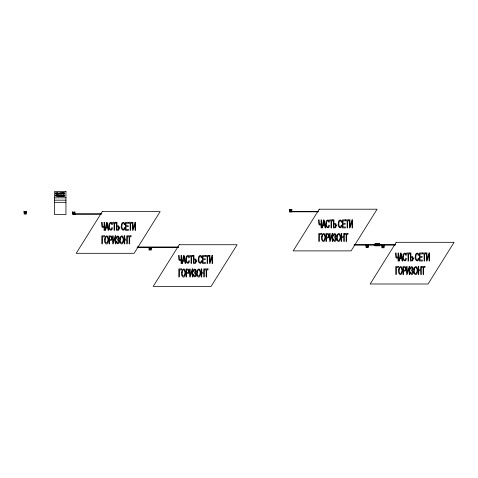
<?xml version="1.0" encoding="UTF-8"?>
<svg xmlns="http://www.w3.org/2000/svg" width="478" height="478" viewBox="0 0 478 478"><rect width="100%" height="100%" fill="white"/><g stroke="black" fill="none" stroke-linecap="round" stroke-linejoin="round"><path stroke-width="0.72" d="M378.558 244.838L378.725 244.348L378.899 244.838L378.558 244.838L378.725 244.348L378.899 244.838M24.527 212.614L25.931 212.513M72.889 213.015L74.293 212.913M149.453 248.59L150.857 248.488M289.859 210.595L291.263 210.493M366.423 246.164L367.827 246.068M382.251 246.331L383.655 246.236M54.468 197.838L65.952 197.838M54.468 200.163L65.952 200.163M54.468 202.319L65.952 202.319M289.459 209.746L291.759 209.746M318.318 211.366L291.986 211.366L291.986 211.814L318.318 211.82M24.127 211.766L26.427 211.766M72.489 212.166L74.783 212.166M101.348 213.786L75.016 213.786L75.016 214.234M75.016 214.24L101.348 214.24M374.943 244.067L379.538 244.067M354.12 244.563L374.686 244.563M379.831 244.563L395.258 244.563M354.12 245.16L374.686 245.16M379.096 245.16L394.523 245.16M366.023 245.316L368.323 245.316M381.85 245.483L384.145 245.483M137.144 246.983L178.288 246.983L178.288 247.544M137.144 247.586L178.288 247.586M149.052 247.735L151.347 247.735M395.258 244.605L395.258 245.124M384.378 245.596L384.145 245.095L384.145 247.777L381.85 247.777L381.85 245.106L381.623 245.608M380.225 244.318L380.225 245.232M374.256 244.324L374.256 245.244M368.55 245.435L368.323 244.927L368.323 247.616L366.023 247.616L366.023 244.939L365.795 245.447M291.986 209.86L291.759 209.352L291.759 212.041L289.459 212.041L289.459 209.364L289.232 209.872M151.58 247.855L151.347 247.347L151.347 250.036L149.052 250.036L149.052 247.359L148.825 247.867M75.016 212.28L74.783 211.772L74.783 214.461L72.489 214.461L72.489 211.784L72.262 212.292M26.654 211.879L26.427 211.372L26.427 214.06L24.127 214.06L24.127 211.384L23.9 211.891M108.99 225.64C107.436 229.022 112.222 232.852 112.444 227.779L111.924 227.51L111.177 229.428A0.687 0.687 0 0 1 110.43 229.464C109.05 227.863 109.145 224.803 110.4 223.178A0.765 0.765 0 0 1 111.47 223.465L111.864 224.744L112.378 224.493C112.324 220.567 108.201 222.7 108.99 225.64M121.412 225.64C119.859 229.022 124.644 232.852 124.866 227.779L124.346 227.51L123.599 229.428A0.687 0.687 0 0 1 122.852 229.464C121.472 227.863 121.567 224.803 122.822 223.178A0.765 0.765 0 0 1 123.892 223.465L124.286 224.744L124.8 224.493C124.746 220.567 120.623 222.7 121.412 225.64M185.984 258.747C184.43 262.129 189.216 265.953 189.431 260.886L188.918 260.618L188.171 262.536A0.687 0.687 0 0 1 187.424 262.565C186.044 260.97 186.139 257.911 187.394 256.28A0.765 0.765 0 0 1 188.457 256.572L188.858 257.851L189.366 257.6C189.318 253.675 185.189 255.808 185.984 258.747M198.406 258.747C196.852 262.129 201.638 265.953 201.853 260.886L201.34 260.618L200.593 262.536A0.687 0.687 0 0 1 199.846 262.565C198.466 260.97 198.561 257.911 199.816 256.28A0.765 0.765 0 0 1 200.88 256.572L201.28 257.851L201.788 257.6C201.74 253.675 197.611 255.808 198.406 258.747M325.96 223.22C324.413 226.602 329.199 230.432 329.414 225.359L328.894 225.09L328.153 227.008A0.687 0.687 0 0 1 327.4 227.044C326.02 225.443 326.115 222.384 327.37 220.752A0.765 0.765 0 0 1 328.44 221.045L328.834 222.324L329.348 222.073C329.294 218.147 325.171 220.28 325.96 223.22M338.382 223.22C336.829 226.602 341.615 230.432 341.836 225.359L341.316 225.09L340.575 227.008A0.687 0.687 0 0 1 339.822 227.044C338.442 225.443 338.538 222.384 339.792 220.752A0.765 0.765 0 0 1 340.862 221.045L341.256 222.324L341.77 222.073C341.716 218.147 337.593 220.28 338.382 223.22M402.954 256.327C401.4 259.709 406.186 263.533 406.408 258.467L405.888 258.198L405.141 260.116A0.687 0.687 0 0 1 404.394 260.146C403.014 258.55 403.109 255.491 404.364 253.86A0.765 0.765 0 0 1 405.434 254.153L405.828 255.431L406.342 255.18C406.288 251.255 402.165 253.388 402.954 256.327M415.376 256.327C413.823 259.709 418.609 263.533 418.83 258.467L418.31 258.198L417.563 260.116A0.687 0.687 0 0 1 416.816 260.146C415.436 258.55 415.531 255.491 416.786 253.86A0.765 0.765 0 0 1 417.856 254.153L418.25 255.431L418.758 255.18C418.71 251.255 414.587 253.388 415.376 256.327M108.381 239.86L108.004 242.501L106.994 243.882A1.058 1.058 0 0 1 106.236 243.971C101.342 240.816 107.867 230.097 108.381 239.86M123.545 239.86L123.169 242.501L122.159 243.882A1.058 1.058 0 0 1 121.4 243.971C116.507 240.816 123.031 230.097 123.545 239.86M185.368 272.968L184.998 275.603L183.988 276.983A1.058 1.058 0 0 1 183.223 277.073C178.336 273.924 184.855 263.205 185.368 272.968M200.533 272.968L200.163 275.603L199.153 276.983A1.058 1.058 0 0 1 198.388 277.073C193.494 273.924 200.019 263.205 200.533 272.968M325.351 237.441L324.974 240.081L323.97 241.462A1.058 1.058 0 0 1 323.206 241.551C318.312 238.397 324.837 227.677 325.351 237.441M340.515 237.441L340.139 240.081L339.135 241.462A1.058 1.058 0 0 1 338.37 241.551C333.477 238.397 340.001 227.677 340.515 237.441M402.345 270.542L401.968 273.183L400.958 274.563A1.058 1.058 0 0 1 400.2 274.653C395.306 271.504 401.831 260.785 402.345 270.542M417.503 270.542L417.133 273.183L416.123 274.563A1.058 1.058 0 0 1 415.364 274.653C410.471 271.504 416.995 260.785 417.503 270.542M375.505 244.879L375.2 245.256L375.367 244.24L376.001 244.24L376.001 245.25L375.869 244.36L375.505 244.36L375.505 244.879M105.19 239.125C104.927 247.275 110.316 240.267 106.875 236.7L105.769 237.04L105.19 239.125M120.354 239.125C120.092 247.275 125.481 240.267 122.039 236.7L120.934 237.04L120.354 239.125M182.178 272.233C181.915 280.383 187.31 273.374 183.869 269.807L182.757 270.142L182.178 272.233M197.342 272.233C197.079 280.383 202.475 273.374 199.033 269.807L197.922 270.142L197.342 272.233M322.16 236.706C321.897 244.856 327.287 237.847 323.851 234.28L322.74 234.62L322.16 236.706M337.325 236.706C337.062 244.856 342.451 237.847 339.016 234.28L337.904 234.62L337.325 236.706M399.154 269.813C398.891 277.963 404.28 270.954 400.839 267.387L399.733 267.722L399.154 269.813M414.312 269.813C414.056 277.963 419.445 270.954 416.003 267.387L414.898 267.722L414.312 269.813M112.043 238.152L111.529 240.201L109.57 240.601L109.57 243.864L109.05 243.864L109.05 235.827L111.392 236.048L112.043 238.152M189.031 271.259L188.523 273.308L186.557 273.703L186.557 276.971L186.038 276.971L186.038 268.935L188.38 269.156L189.031 271.259M329.013 235.732L328.505 237.781L326.54 238.175L326.54 241.444L326.02 241.444L326.02 233.407L328.362 233.628L329.013 235.732M406.007 268.839L405.493 270.883L403.528 271.283L403.528 274.551L403.014 274.551L403.014 266.515L405.35 266.736L406.007 268.839M119.404 227.994L118.652 230.151L116.447 230.33L116.447 222.294L116.967 222.294L116.967 225.724L118.855 226.034L119.404 227.994M196.398 261.102L195.639 263.259L193.441 263.438L193.441 255.395L193.96 255.395L193.96 258.831L195.843 259.142L196.398 261.102M336.375 225.574L335.622 227.731L333.417 227.91L333.417 219.874L333.937 219.874L333.937 223.304L335.825 223.614L336.375 225.574M413.368 258.682L412.616 260.839L410.411 261.018L410.411 252.976L410.931 252.976L410.931 256.411L412.819 256.722L413.368 258.682M55.651 195.604C55.92 197.014 57.587 195.962 55.884 196.01C56.763 195.018 56.768 194.355 55.651 195.604M119.303 241.569C119.817 244.515 116.04 244.575 116.429 241.599L116.919 241.33C117.14 245.507 120.54 240.47 117.576 240.165L117.576 239.239C118.831 239.293 118.843 237.399 118.168 236.724L117.361 236.927L116.991 238.48L116.489 238.253C116.232 233.664 120.964 236.855 118.604 239.621L119.303 241.569M196.297 274.677C196.805 277.616 193.034 277.682 193.417 274.701L193.913 274.438C194.134 278.614 197.534 273.571 194.564 273.273L194.564 272.346C195.825 272.4 195.837 270.5 195.161 269.825L194.349 270.034L193.978 271.588L193.482 271.361C193.226 266.766 197.952 269.962 195.592 272.729L196.297 274.677M336.279 239.149C336.787 242.095 333.011 242.155 333.399 239.173L333.895 238.91C334.116 243.087 337.516 238.05 334.546 237.745L334.546 236.819C335.801 236.873 335.813 234.979 335.144 234.298L334.331 234.507L333.961 236.06L333.465 235.833C333.208 231.244 337.934 234.435 335.574 237.202L336.279 239.149M413.267 272.257C413.781 275.197 410.005 275.262 410.387 272.281L410.883 272.018C411.104 276.194 414.504 271.151 411.54 270.853L411.54 269.927C412.795 269.98 412.807 268.08 412.132 267.405L411.325 267.614L410.949 269.168L410.453 268.941C410.196 264.346 414.928 267.543 412.562 270.309L413.267 272.257M60.587 193.441C59.218 195.789 59.248 191.098 60.587 193.441M59.481 193.315C60.097 195.365 60.814 191.809 59.481 193.315M118.843 227.994L118.395 229.321L116.967 229.422L116.967 226.638L118.377 226.739L118.843 227.994M195.837 261.102L195.383 262.428L193.96 262.53L193.96 259.745L195.371 259.847L195.837 261.102M335.819 225.574L335.365 226.901L333.937 227.002L333.937 224.218L335.353 224.319L335.819 225.574M412.807 258.682L412.359 260.008L410.931 260.11L410.931 257.325L412.341 257.427L412.807 258.682M111.505 238.187L111.171 239.436L109.57 239.651L109.57 236.777L111.051 236.849L111.505 238.187M188.499 271.295L188.165 272.544L186.557 272.759L186.557 269.885L188.045 269.956L188.499 271.295M328.476 235.768L328.141 237.016L326.54 237.231L326.54 234.357L328.028 234.429L328.476 235.768M405.469 268.875L405.135 270.118L403.528 270.339L403.528 267.465L405.015 267.537L405.469 268.875M59.123 193.727C58.089 195.197 58.477 191.021 59.123 193.727M61.644 193.721L60.987 193.954L60.987 193.488L61.644 193.721M61.829 193.721L60.808 194.116L60.808 192.759L61.65 192.855L61.829 193.721M56.727 193.721L55.705 194.116L55.705 192.759L56.583 192.759L55.884 192.921L55.884 193.339L56.727 193.721M106.815 223.136L106.17 227.026L107.502 227.026L106.815 223.136M183.803 256.244L183.164 260.134L184.49 260.134L183.803 256.244M323.785 220.716L323.146 224.606L324.472 224.606L323.785 220.716M400.779 253.824L400.134 257.714L401.466 257.714L400.779 253.824M25.035 213.403L25.483 213.517L25.035 213.403M63.341 193.022L63.711 193.5L63.215 194.116C62.779 190.142 61.543 195.574 62.265 193.704L63.443 194.116C64.213 192.431 64.614 195.58 64.41 192.759L63.341 193.022M63.61 195.305L63.98 195.777L63.484 196.392L64.291 195.795L64.679 196.392L64.679 195.042L63.61 195.305M73.397 213.797L73.839 213.917L73.397 213.797M149.961 249.373L150.403 249.492L149.961 249.373M290.373 211.378L290.815 211.497L290.373 211.378M366.931 246.953L367.379 247.072L366.931 246.953M382.759 247.12L383.207 247.24L382.759 247.12M61.59 193.13L60.987 193.327L60.987 192.921L61.59 193.13M56.535 193.727L55.884 193.96L55.884 193.494L56.535 193.727M106.02 227.892L105.59 230.33L105.041 230.33L106.546 222.294L107.108 222.294L108.709 230.33L108.118 230.33L107.664 227.892L106.02 227.892M183.014 261L182.584 263.438L182.028 263.438L183.54 255.395L184.096 255.395L185.703 263.438L185.111 263.438L184.651 261L183.014 261M322.997 225.473L322.56 227.91L322.011 227.91L323.516 219.874L324.078 219.874L325.685 227.91L325.094 227.91L324.634 225.473L322.997 225.473M399.984 258.58L399.554 261.018L399.005 261.018L400.51 252.976L401.066 252.976L402.673 261.018L402.082 261.018L401.628 258.58L399.984 258.58M63.532 193.04L64.231 193.357L64.231 192.909L63.532 193.04M63.801 195.323L64.5 195.639L64.5 195.191L63.801 195.323M57.402 192.903L57.181 193.56L57.641 193.56L57.402 192.903M58.686 195.185L58.459 195.837L58.919 195.837L58.686 195.185M62.54 192.903L62.319 193.56L62.779 193.56L62.54 192.903M115.27 235.827L113.178 242.197L113.178 235.827L112.712 235.827L112.712 243.864L113.226 243.864L115.318 237.518L115.318 243.864L115.79 243.864L115.79 235.827L115.27 235.827M135.071 222.294L132.986 228.657L132.986 222.294L132.514 222.294L132.514 230.33L133.033 230.33L135.119 223.979L135.119 230.33L135.591 230.33L135.591 222.294L135.071 222.294M192.258 268.935L190.172 275.298L190.172 268.935L189.7 268.935L189.7 276.971L190.22 276.971L192.311 270.626L192.311 276.971L192.783 276.971L192.783 268.935L192.258 268.935M212.065 255.395L209.973 261.765L209.973 255.395L209.507 255.395L209.507 263.438L210.021 263.438L212.113 257.086L212.113 263.438L212.585 263.438L212.585 255.395L212.065 255.395M332.24 233.407L330.155 239.777L330.155 233.407L329.683 233.407L329.683 241.444L330.202 241.444L332.288 235.098L332.288 241.444L332.76 241.444L332.76 233.407L332.24 233.407M352.041 219.874L349.956 226.237L349.956 219.874L349.484 219.874L349.484 227.91L350.004 227.91L352.095 221.559L352.095 227.91L352.567 227.91L352.567 219.874L352.041 219.874M409.234 266.515L407.142 272.878L407.142 266.515L406.676 266.515L406.676 274.551L407.19 274.551L409.282 268.206L409.282 274.551L409.754 274.551L409.754 266.515L409.234 266.515M429.035 252.976L426.95 259.345L426.95 252.976L426.478 252.976L426.478 261.018L426.997 261.018L429.083 254.666L429.083 261.018L429.555 261.018L429.555 252.976L429.035 252.976M57.127 193.704L56.792 194.116L57.503 192.759L58.059 194.116L57.127 193.704M58.412 195.986L58.071 196.392L58.782 195.042L59.338 196.392L58.412 195.986M378.516 244.945C377.793 244.168 379.693 244.276 378.94 244.945L378.516 244.945M376.533 244.981C375.899 246.14 377.722 243.051 376.586 244.861L376.12 244.24L376.533 244.981M102.244 211.623L76.205 253.31L134.103 253.31L160.136 211.623L102.244 211.623M179.232 244.73L153.199 286.412L211.091 286.412L237.13 244.73L179.232 244.73M319.214 209.203L293.175 250.89L351.073 250.89L377.106 209.203L319.214 209.203M396.208 242.31L370.169 283.992L428.061 283.992L454.1 242.31L396.208 242.31M377.931 244.234C377.297 244.527 378.468 246.045 377.931 244.234M63.132 195.042L62.415 196.111C62.379 193.016 61.853 198.555 63.15 195.323L63.317 196.392L63.132 195.042M104.096 226.202L102.943 226.697L102.382 226.285L102.149 222.294L101.629 222.294L101.892 226.781L102.878 227.624L104.096 227.086L104.096 230.33L104.616 230.33L104.616 222.294L104.096 222.294L104.096 226.202M181.09 259.309L179.937 259.805L179.375 259.393L179.136 255.395L178.623 255.395L178.886 259.889L179.865 260.725L181.09 260.193L181.09 263.438L181.61 263.438L181.61 255.395L181.09 255.395L181.09 259.309M321.073 223.782L319.919 224.278L319.352 223.865L319.119 219.874L318.599 219.874L318.862 224.361L319.848 225.198L321.073 224.666L321.073 227.91L321.586 227.91L321.586 219.874L321.073 219.874L321.073 223.782M398.06 256.889L396.907 257.385L396.346 256.973L396.113 252.976L395.593 252.976L395.856 257.469L396.842 258.305L398.06 257.773L398.06 261.018L398.58 261.018L398.58 252.976L398.06 252.976L398.06 256.889M65.952 191.588L54.468 191.588L54.468 214.544L65.952 214.544L65.952 191.588M58.035 195.042L56.966 195.042L57.408 195.203L57.408 196.392L57.587 195.203L58.035 195.042M59.666 195.042L59.487 196.392L59.666 195.759L60.371 195.759C60.533 197.904 60.569 193.638 60.371 195.598L59.666 195.598L59.666 195.042M61.029 195.042L60.849 196.392L61.877 196.392C62.23 197.665 61.656 192.975 61.734 196.237L61.029 196.237L61.029 195.042M291.407 209.979L289.799 209.979L289.799 210.9L291.407 210.9L291.407 209.979M26.075 211.999L24.468 211.999L24.468 212.919L26.075 212.919L26.075 211.999M74.437 212.399L72.829 212.399L72.829 213.319L74.437 213.319L74.437 212.399M332.867 219.874L329.76 219.874L329.76 220.818L331.051 220.818L331.051 227.91L331.571 227.91L331.571 220.818L332.867 220.818L332.867 219.874M345.325 219.874L342.487 219.874L342.487 227.91L345.415 227.91L345.415 226.96L343.007 226.96L343.007 224.224L345.176 224.224L345.176 223.28L343.007 223.28L343.007 220.818L345.325 220.818L345.325 219.874M348.946 219.874L345.833 219.874L345.833 220.818L347.13 220.818L347.13 227.91L347.649 227.91L347.649 220.818L348.946 220.818L348.946 219.874M115.897 222.294L112.79 222.294L112.79 223.238L114.081 223.238L114.081 230.33L114.601 230.33L114.601 223.238L115.897 223.238L115.897 222.294M128.349 222.294L125.517 222.294L125.517 230.33L128.439 230.33L128.439 229.38L126.031 229.38L126.031 226.644L128.206 226.644L128.206 225.7L126.031 225.7L126.031 223.238L128.349 223.238L128.349 222.294M131.97 222.294L128.863 222.294L128.863 223.238L130.153 223.238L130.153 230.33L130.673 230.33L130.673 223.238L131.97 223.238L131.97 222.294M321.335 233.407L318.796 233.407L318.796 241.444L319.316 241.444L319.316 234.357L321.335 234.357L321.335 233.407M341.716 233.407L341.202 233.407L341.202 241.444L341.716 241.444L341.716 237.656L343.76 237.656L343.76 241.444L344.274 241.444L344.274 233.407L343.76 233.407L343.76 236.712L341.716 236.712L341.716 233.407M347.954 233.407L344.847 233.407L344.847 234.357L346.138 234.357L346.138 241.444L346.658 241.444L346.658 234.357L347.954 234.357L347.954 233.407M104.365 235.827L101.826 235.827L101.826 243.864L102.346 243.864L102.346 236.777L104.365 236.777L104.365 235.827M124.746 235.827L124.226 235.827L124.226 243.864L124.746 243.864L124.746 240.076L126.784 240.076L126.784 243.864L127.303 243.864L127.303 235.827L126.784 235.827L126.784 239.131L124.746 239.131L124.746 235.827M130.984 235.827L127.877 235.827L127.877 236.777L129.168 236.777L129.168 243.864L129.687 243.864L129.687 236.777L130.984 236.777L130.984 235.827M379.538 243.786L374.943 243.786L374.943 245.853L379.538 245.853L379.538 243.786M377.435 244.826L377.058 244.951L377.435 244.826M367.97 245.555L366.363 245.555L366.363 246.475L367.97 246.475L367.97 245.555M383.798 245.722L382.191 245.722L382.191 246.636L383.798 246.636L383.798 245.722M151 247.974L149.393 247.974L149.393 248.895L151 248.895L151 247.974M409.861 252.976L406.754 252.976L406.754 253.926L408.045 253.926L408.045 261.018L408.565 261.018L408.565 253.926L409.861 253.926L409.861 252.976M422.313 252.976L419.475 252.976L419.475 261.018L422.403 261.018L422.403 260.068L419.995 260.068L419.995 257.331L422.164 257.331L422.164 256.387L419.995 256.387L419.995 253.926L422.313 253.926L422.313 252.976M425.934 252.976L422.827 252.976L422.827 253.926L424.117 253.926L424.117 261.018L424.637 261.018L424.637 253.926L425.934 253.926L425.934 252.976M192.885 255.395L189.778 255.395L189.778 256.345L191.069 256.345L191.069 263.438L191.588 263.438L191.588 256.345L192.885 256.345L192.885 255.395M205.343 255.395L202.505 255.395L202.505 263.438L205.432 263.438L205.432 262.488L203.025 262.488L203.025 259.751L205.193 259.751L205.193 258.807L203.025 258.807L203.025 256.345L205.343 256.345L205.343 255.395M208.964 255.395L205.857 255.395L205.857 256.345L207.147 256.345L207.147 263.438L207.667 263.438L207.667 256.345L208.964 256.345L208.964 255.395M398.329 266.515L395.79 266.515L395.79 274.551L396.31 274.551L396.31 267.465L398.329 267.465L398.329 266.515M418.71 266.515L418.19 266.515L418.19 274.551L418.71 274.551L418.71 270.763L420.748 270.763L420.748 274.551L421.267 274.551L421.267 266.515L420.748 266.515L420.748 269.813L418.71 269.813L418.71 266.515M424.948 266.515L421.835 266.515L421.835 267.465L423.132 267.465L423.132 274.551L423.651 274.551L423.651 267.465L424.948 267.465L424.948 266.515M181.353 268.935L178.82 268.935L178.82 276.971L179.34 276.971L179.34 269.885L181.353 269.885L181.353 268.935M201.74 268.935L201.22 268.935L201.22 276.971L201.74 276.971L201.74 273.183L203.777 273.183L203.777 276.971L204.297 276.971L204.297 268.935L203.777 268.935L203.777 272.233L201.74 272.233L201.74 268.935M207.972 268.935L204.865 268.935L204.865 269.885L206.155 269.885L206.155 276.971L206.675 276.971L206.675 269.885L207.972 269.885L207.972 268.935"/></g></svg>
